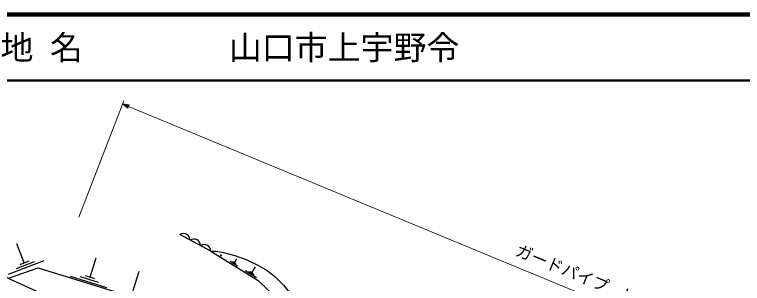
# Model space of a CAD drawing. Units: millimetres, scale not verified. Extents: x 40000 to 680000, y 20000 to 380000.
# Drawn here: x 372514 to 482982, y 339232 to 380000 of the extents above; entities that cross this region are included whole.
import ezdxf
from ezdxf.enums import TextEntityAlignment as Align

# ---------------------------------------------------------------- set-up
doc = ezdxf.new("R2010")
doc.units = ezdxf.units.MM
doc.header["$LTSCALE"] = 1000
for name, color, linetype, lineweight in [('M-BGD', 7, 'Continuous', 25), ('M-STR-HTXT', 7, 'Continuous', 13), ('M-TTL', 2, 'Continuous', 140), ('M-TTL-LINE', 7, 'Continuous', 50)]:
    doc.layers.add(name, color=color, linetype=linetype, lineweight=lineweight)
doc.layers.add('M-TTL-TXT', color=7, linetype='Continuous')
doc.styles.add('ＭＳ ゴシック', font='')
doc.styles.get('ＭＳ ゴシック').set_extended_font_data('MS Gothic')

msp = doc.modelspace()

# ---------------------------------------------------------------- linework, layer by layer
at = {"layer": 'M-BGD'}
for p, q in [((402320, 344142), (397620, 346641)), ((373992, 342332), (372880, 345221)), ((403837, 343431), (403941, 343597)), ((376978, 342652), (371562, 340568)), ((375485, 342492), (372777, 341450)), ((374669, 342593), (373315, 342072)), ((383996, 340159), (384910, 343116)), ((403962, 343354), (403713, 343509)), ((406345, 341867), (405239, 342557)), ((406160, 342187), (405607, 342532)), ((405884, 342359), (406252, 342949)), ((408501, 340840), (409073, 341756)), ((386540, 338563), (380996, 340276)), ((384689, 339945), (383303, 340373)), ((390506, 338149), (391421, 341112)), ((409218, 340075), (407499, 341147)), ((408859, 340457), (408000, 340993)), ((408716, 340706), (408287, 340974)), ((385268, 339361), (382496, 340218))]:
    msp.add_line(p, q, dxfattribs=at)
for points in [[(354359, 349650), (371767, 339940), (397678, 328177), (407990, 320679), (411145, 318684)], [(402320, 344142), (402997, 344142), (404013, 343973), (405961, 343465), (407654, 342872), (409432, 342025), (410871, 341179), (411972, 340332), (413327, 338977), (414512, 337538), (415359, 336268), (417221, 332881), (417899, 331188), (418491, 329156), (418830, 327209), (418830, 326193)], [(402320, 344142), (409470, 339682), (413879, 335437), (415919, 331100), (417441, 326748), (417973, 323520)], [(371602, 340032), (376105, 341578), (404328, 332859), (415443, 318289)]]:
    msp.add_lwpolyline(points, dxfattribs=at)
for centre in [(398152, 345750), (399718, 344917), (401285, 344084)]:
    msp.add_arc(centre, 1037, 3.18888, 120.81767, dxfattribs=at)
at = {"layer": 'M-STR-HTXT'}
for p, q in [((382244, 349290), (389077, 366904)), ((388886, 366442), (389714, 365830)), ((388886, 366442), (389905, 366292)), ((388886, 366442), (389810, 366061)), ((389791, 366014), (389051, 366320)), ((389829, 366107), (389090, 366412)), ((389217, 366197), (389772, 365968)), ((389294, 366382), (389848, 366153)), ((389753, 365922), (389383, 366075)), ((389867, 366199), (389497, 366352)), ((389549, 365952), (389734, 365876)), ((389701, 366322), (389886, 366245)), ((389714, 365830), (389905, 366292)), ((389810, 366061), (530007, 308159))]:
    msp.add_line(p, q, dxfattribs=at)
at = {"layer": 'M-TTL'}
msp.add_line((680000, 380000), (40000, 380000), dxfattribs=at)
at = {"layer": 'M-TTL-LINE'}
msp.add_line((40000, 370000), (680000, 370000), dxfattribs=at)

# ---------------------------------------------------------------- texts
at = {"layer": 'M-STR-HTXT', "style": 'ＭＳ ゴシック'}
msp.add_text('ガードパイプ  L=158.0', height=1833, rotation=337.559, dxfattribs=at).set_placement((460290, 338034), align=Align.BOTTOM_CENTER)
at = {"layer": 'M-TTL-TXT', "style": 'ＭＳ ゴシック'}
for s, p in [('地 名', (370380, 375000)), ('山口市上宇野令', (405024, 375000))]:
    msp.add_text(s, height=3666, dxfattribs=at).set_placement(p, align=Align.MIDDLE_LEFT)

doc.saveas('drawing.dxf')
